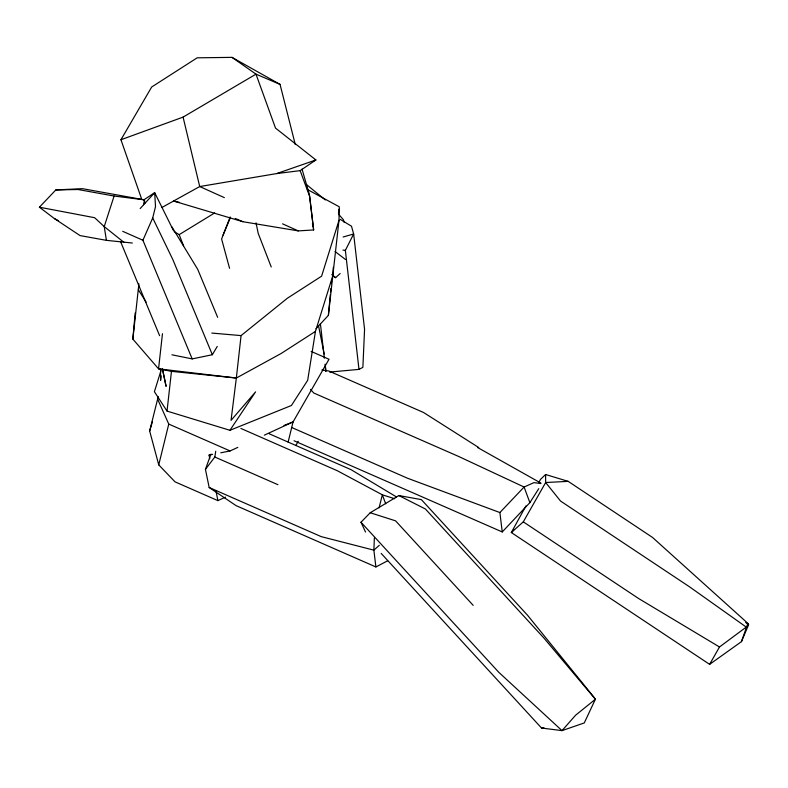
<?xml version="1.0" encoding="UTF-8"?>
<svg xmlns="http://www.w3.org/2000/svg" width="788" height="788" viewBox="0 0 788 788"><rect width="100%" height="100%" fill="white"/><g stroke="black" fill="none" stroke-linecap="round" stroke-linejoin="round"><path stroke-width="1.18" d="M315.988 328.714L328.389 315.367L338.978 220.404L339.293 206.801L307.31 189.455M374.369 537.889L373.867 550.152L375.896 566.956L387.676 560.78M333.324 267.309L332.822 275.623L315.446 331.393L307.684 380.309L291.412 405.495L229.929 430.297L167.036 411.09L154.399 391.685L161.126 370.193M315.446 331.393L281.247 353.428L236.341 378.033L171.459 371.345L158.555 368.833L132.847 339.096L135.191 312.915M328.389 315.367L330.31 294.614M330.536 292.171L330.881 288.506M331.334 283.621L331.561 281.178M132.847 339.096L138.905 283.847M162.466 333.708L158.555 368.833L236.341 378.033L241.069 335.599L287.403 298.209L321.603 276.184L338.978 220.404M167.036 411.09L171.459 371.345M338.485 214.109L339.027 209.234M161.136 375.846L160.614 380.377L160.555 368.705M236.341 378.033L231.042 420.359L255.588 391.863L229.929 430.297M375.896 566.956L236.055 505.62L209.175 487.486L205.432 469.372L214.819 457.02L215.735 451.219M143.544 204.693L144.49 199.866L82.474 188.667L55.849 189.918L39.4 207.205L54.431 218.601L80.051 235.582L106.419 240.35L132.354 243.019M225.486 497.13L217.882 500.626L175.044 481.862L158.743 464.871L149.661 430.997L158.24 396.61M158.743 464.871L168.76 424.082L157.531 398.955M288.132 442.009L293.077 421.905L329.02 359.249L311.142 351.418M217.242 346.454L212.346 354.718L192.183 358.904L142.914 240.242L152.714 217.961L155.512 206.623L154.675 192.666L143.869 199.837M379.087 507.827L382.347 494.815L337.353 470.751L240.892 428.445M149.661 430.997L152.468 421.59M144.785 203.481L144.49 199.866L114.102 196.035L104.233 226.599L106.419 240.35M525.931 505.926L511.323 532.53L709.624 664.363L741.429 641.659L747.891 623.387L652.494 537.416L568.178 481.36L545.591 474.514L540.548 479.331L538.795 482.522M205.432 469.372L210.81 454.459M230.126 216.996L221.605 239.02L229.564 268.324M223.073 235.041L230.5 217.419M741.429 641.659L748.6 624.785L747.891 623.387M329.64 372.074L358.983 369.385L345.361 250.377L353.654 233.977L351.487 226.205L340.15 219.34M513.717 529.841L511.323 532.53L523.301 521.853L545.67 482.522L545.591 474.514M709.624 664.363L719.493 646.987L746.256 627.09L689.411 586.735L560.544 501.06L545.67 482.522L568.178 481.36M295.845 445.476L298.248 441.3M141.781 199.453L120.948 139.742L151.68 87.005L197.177 57.82L231.997 57.366L280.045 84.395L295.283 144.549M294.032 440.748L502.242 531.949L529.871 502.626L538.775 488.668M140.156 208.584L154.675 192.666L173.35 230.332M502.242 531.949L499.887 512.555L524.099 487.023L533.939 482.63L540.814 483.536M365.534 532.048L360.993 522.237L370.222 512.752L398.846 495.554L421.373 499.622L527.556 615.27L594.004 697.262L595.383 699.261L584.272 722.931L562.011 730.634L541.523 728.023L381.195 553.422M332.506 275.761L335.609 277.662L340.16 273.534M379.324 545.276L373.867 550.152L321.218 536.628L209.175 487.486M162.042 207.411L199.719 186.549L276.696 173.577L300.149 170.641L315.899 159.964L275.505 128.089L255.992 74.151L231.997 57.366M174.059 231.564L179.181 234.647L214.691 212.927M120.948 139.742L183.082 117.107L255.992 74.151L280.045 84.395M358.983 369.385L362.874 367.366L364.568 329.325L353.654 233.977L343.125 237.011M220.748 452.795L230.086 450.943L237.818 447.377M264.344 435.153L293.077 421.905L283.995 425.49M313.722 160.87L315.899 159.964L276.696 173.577M209.766 458.695L209.066 455.1L211.342 454.203M209.066 455.1L212.573 454.4M541.523 728.023L543.887 727.679M179.536 202.388L173.557 201.038L242.852 221.704L298.258 230.894L313.634 229.958L309.674 196.478L300.149 170.641M55.849 189.918L78.032 189.514L114.102 196.035M211.795 333.068L241.069 335.599M342.947 250.072L345.361 250.377M321.888 369.966L328.773 370.981L423.54 412.488L478.74 447.554M171.922 354.797L192.183 358.904M39.4 207.205L94.629 217.705L104.233 226.599L123.933 242.33M394.739 498.755L382.347 494.815L385.687 503.778M370.222 512.752L395.576 520.848L473.194 605.371M499.887 512.555L407.642 478.277L291.511 427.411M235.238 218.453L242.852 221.704M269.309 433.824L351.172 469.727L396.522 496.962M168.76 424.082L230.086 450.943M214.819 457.02L277.937 484.699M122.711 231.327L142.914 240.242M224.353 197.63L199.719 186.549L183.082 117.107M282.577 223.841L298.258 230.894M398.846 495.554L425.392 508.989L544.015 638.162L595.383 699.261L575.614 715.199L562.011 730.634L498.774 672.282L360.993 522.237M54.431 218.601L58.548 220.719M477.676 447.554L540.883 483.083M719.493 646.987L638.674 598.555L523.301 521.853M345.4 259.439L335.048 251.5M745.724 622.52L748.6 624.785M306.483 184.559L325.316 199.965M331.807 274.549L335.609 277.662M310.551 389.38L313.762 393.005L458.596 456.439L524.099 487.023L529.871 502.626M338.554 214.198L343.46 219.803L344.021 222.147M138.343 289.787L146.135 302.129M171.942 226.924L197.729 269.368L217.655 317.347M152.714 217.961L172.868 259.636L212.346 354.718M120.515 241.502L159.619 335.678M179.181 234.647L183.604 245.935M271.239 266.994L258.218 233.415L256.031 222.837M302.031 169.085L309.408 194.656L313.634 229.958M312.412 223.644L312.925 226.048M318.638 326.291L324.213 354.039M162.584 369.749L166.091 386.366L162.456 368.754M216.03 491.042L217.882 500.626M320.391 323.612L324.351 358.244M325.03 364.145L325.838 371.227M325.385 366.292L325.858 371.187"/></g></svg>
